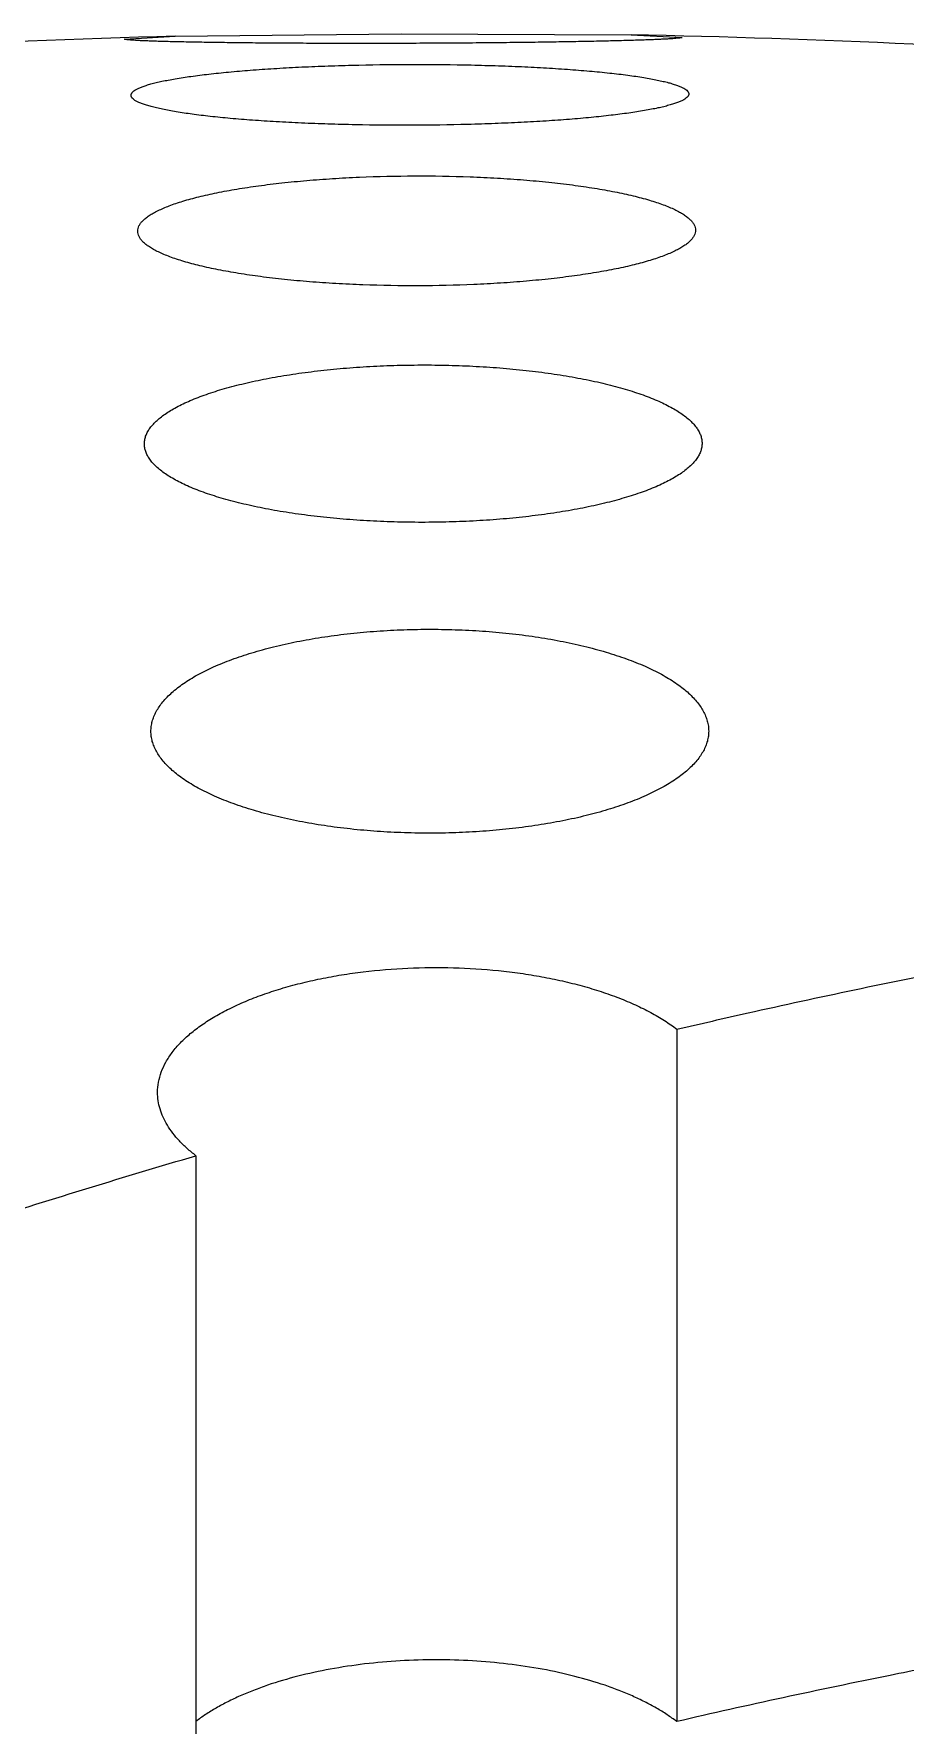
# Model space of a CAD drawing. Header units: millimetres. Extents: x -47 to 308, y 29 to 279.
# Drawn here: x 248.83 to 251.65, y 152.25 to 157.71 of the extents above; entities that cross this region are included whole.
import ezdxf

# ---------------------------------------------------------------- set-up
doc = ezdxf.new("R2010")
doc.units = ezdxf.units.MM

msp = doc.modelspace()

# ---------------------------------------------------------------- hatches: boundary and pattern name
at = {"linetype": 'Continuous'}
h = msp.add_hatch(dxfattribs=at)
h.set_pattern_fill('ANSI31', color=2, scale=25.4, angle=269, style=0, pattern_type=2)
h.set_pattern_definition([(314, (250.117897289612, 92.18609163163397), (5.442571847879999, 5.25583053734), [])])
edge = h.paths.add_edge_path()
edge.add_spline(control_points=[(209.159282745232, 81.40519923613398), (209.163722749052, 100.621621130874), (218.457974505952, 127.823833002694), (232.020564469872, 143.450996785134), (237.004055371552, 147.427730535994)], knot_values=[0, 0, 0, 0, 0.6498342982, 1, 1, 1, 1], degree=3, periodic=0)
edge.add_line((237.004055371552, 147.427730535994), (237.003468905872, 144.889493435694))
edge.add_arc((267.024639945452, 109.460025272674), 46.43832388212, 130.2762844048, 131.7229171873)
edge.add_line((236.118591381752, 144.120291964194), (236.118233648152, 142.572009030794))
edge.add_line((236.118233648152, 142.572009030794), (234.824803715332, 142.231559798054))
edge.add_line((234.824963704852, 142.923993843714), (234.824803715332, 142.231559798054))
edge.add_spline(control_points=[(234.824963704852, 142.923993843714), (231.296959960772, 139.542613293814), (223.798964494512, 130.185181208614), (215.992216811112, 113.082106880414), (213.080994162652, 100.355824939074), (212.412730543632, 96.05284840661399)], knot_values=[0, 0, 0, 0, 0.3587444354, 0.7903136537000001, 1, 1, 1, 1], degree=3, periodic=0)
edge.add_line((212.177285921812, 82.19958078173401), (212.412730543632, 96.05284840661402))
edge.add_line((211.228770638252, 81.94991800953399), (212.177285921812, 82.19958078173399))
edge.add_line((211.168960237172, 83.72164047319397), (211.2287706382519, 81.94991800953399))
edge.add_line((211.168960237172, 83.72164047319397), (210.168434478512, 83.45828780203398))
edge.add_line((210.168434478512, 83.45828780203401), (210.107798028792, 81.65486200579402))
edge.add_line((209.159282745232, 81.40519923613398), (210.107798028792, 81.65486200579399))
edge = h.paths.add_edge_path()
edge.add_arc((263.727197370932, 114.098319117734), 42.71783938762, 124.5927343439, 126.102741237)
edge.add_line((239.474598624512, 149.264002050134), (239.474037233712, 146.834296818114))
edge.add_arc((263.760885568732, 113.491527651614), 41.2503485761, 126.0695669992, 127.6638482441)
edge.add_line((238.556350687072, 148.612696979874), (238.555780678052, 146.145684281194))
edge = h.paths.add_edge_path()
edge.add_arc((261.521110629952, 117.453693102934), 38.70143922638, 120.3859161345, 121.9748942945)
edge.add_line((241.945081511832, 150.839026443894), (241.944539325972, 148.492431914334))
edge.add_arc((261.205578169832, 117.176782777914), 36.76489491558, 121.5940573355, 123.2897545789)
edge.add_line((241.026855674932, 150.283358225794), (241.026307017152, 147.908761463694))
edge = h.paths.add_edge_path()
edge.add_arc((259.814355915452, 120.525876811234), 35.18625483944, 115.9532860837, 117.6283033376)
edge.add_line((244.415506543032, 152.163638547014), (244.414977996972, 149.876076020294))
edge.add_arc((259.316472423032, 120.424686769774), 33.00664879988, 116.8380031372, 118.6389357178)
edge.add_line((243.497301971012, 151.700005189294), (243.496768979952, 149.393218799574))
edge = h.paths.add_edge_path()
edge.add_arc((258.556145625172, 123.279623094434), 32.15797176469999, 111.278674098, 113.0451709999)
edge.add_line((246.885875432612, 153.245269119334), (246.885355319352, 150.994207901374))
edge.add_arc((257.995341715032, 123.212978297574), 29.92036958256, 111.7969548541, 113.7036531191)
edge.add_line((245.967691571752, 152.871276859954), (245.967168905792, 150.609174655694))
edge = h.paths.add_edge_path()
edge.add_arc((257.690961287472, 125.680677962114), 29.60513194786, 106.351620368, 108.2126702613)
edge.add_line((249.356189204192, 154.088342630034), (249.355672712972, 151.852958096494))
edge.add_arc((257.144157920832, 125.521064730414), 27.45959049346, 106.4772389859, 108.4859047786)
edge.add_line((248.438025749692, 153.802680407354), (248.437508448212, 151.563786650454))
edge = h.paths.add_edge_path()
edge.add_arc((257.172624696512, 127.632694063154), 27.5848922012, 101.1751064326, 103.1259498069)
edge.add_line((251.826448248932, 154.694561610634), (251.825930944912, 152.455667853734))
edge.add_arc((256.630188837012, 127.470761059614), 25.44261113398, 100.8843508391, 102.9978228718)
edge.add_line((250.908305122052, 154.496881711354), (250.907788630832, 152.2614971778141))
edge = h.paths.add_edge_path()
edge.add_arc((256.922080181092, 129.110933082794), 26.0851043067, 95.7765175758, 97.80752802010001)
edge.add_line((254.296652485552, 155.063578342754), (254.296129822132, 152.801476138494))
edge.add_arc((256.377600071172, 129.025958020334), 23.86645722, 95.0033049876, 97.2201574549)
edge.add_line((253.378529770112, 154.954228482714), (253.378009656852, 152.703167262214))
edge = h.paths.add_edge_path()
edge.add_arc((256.845024350952, 130.154799168794), 25.03804997714, 90.17900187649998, 92.28054087999999)
edge.add_line((256.766801301912, 155.192726954154), (256.766268313392, 152.885940561894))
edge.add_arc((256.319300210632, 130.012425153314), 22.87788206228, 88.88053381959999, 91.1799885113)
edge.add_line((255.848699297632, 155.173018189914), (255.848170751572, 152.885455663194))
edge = h.paths.add_edge_path()
edge.add_arc((256.857899120732, 130.741477873514), 24.45103124516, 84.4165008092, 86.57462038300001)
edge.add_line((259.236893422932, 155.076500270174), (259.236344767692, 152.701903508074))
edge.add_arc((256.335135345332, 130.404486106554), 22.48536944116, 82.58665657520001, 84.94012755920001)
edge.add_line((258.318812683532, 155.148826368854), (258.318270497672, 152.802231839294))
edge = h.paths.add_edge_path()
edge.add_arc((256.868142265092, 130.851198050314), 24.34086654042, 78.5336364849, 80.7306516629)
edge.add_line((261.706926854712, 154.706259308854), (261.706356843152, 152.239246607634))
edge.add_arc((256.292311275532, 130.181081366674), 22.71287175476, 76.2096998978, 78.58293867439998)
edge.add_line((260.788868210772, 154.874222254614), (260.788306822512, 152.444517025134))
edge = h.paths.add_edge_path()
edge.add_spline(control_points=[(263.258863377452, 154.338371022534), (268.241122691552, 152.984765081034), (281.798140578732, 144.495869457894), (291.080951840352, 122.183405926954), (291.076511836532, 102.966984029674)], knot_values=[0, 0, 0, 0, 0.3501657018, 1, 1, 1, 1], degree=3, periodic=0)
edge.add_line((290.127996550432, 102.717321260014), (291.0765118365319, 102.966984029674))
edge.add_line((290.068186149352, 104.489043723674), (290.127996550432, 102.717321260014))
edge.add_line((290.068186149352, 104.489043723674), (289.067660390692, 104.225691052514))
edge.add_line((289.067660390692, 104.225691052514), (289.007023943512, 102.422265256274))
edge.add_line((288.058508657412, 102.172602484074), (289.007023943512, 102.422265256274))
edge.add_line((288.058508657412, 102.172602484074), (287.829437454392, 115.903602911274))
edge.add_spline(control_points=[(287.829437454392, 115.903602911274), (287.163081095972, 119.855288401334), (284.257385566252, 131.050474390394), (276.457592166632, 144.045684183514), (268.963009027812, 149.456855426174), (265.436138784132, 150.981292372214)], knot_values=[0, 0, 0, 0, 0.2096863463, 0.6412555646, 1, 1, 1, 1], degree=3, periodic=0)
edge.add_line((265.436138784132, 150.981292372214), (265.435978797152, 150.288858326554))
edge.add_line((265.435978797152, 150.288858326554), (264.142548864332, 149.948409093814))
edge.add_line((264.142906597932, 151.496692024674), (264.142548864332, 149.948409093814))
edge.add_arc((256.054691644092, 129.358181297974), 23.56974497878, 69.93042923109999, 72.2040214076)
edge.add_line((263.258863377452, 154.338371022534), (263.258276911772, 151.800133922234))

# ---------------------------------------------------------------- linework, layer by layer
at = {"color": 7, "linetype": 'Continuous'}
for p, q in [((249.289207191852, 157.702711324574), (250.018349716292, 157.710693467614)), ((250.018349716292, 157.710693467614), (250.760343820312, 157.707184008034)), ((249.125125780112, 157.693717580814), (249.289207191852, 157.702711324574)), ((250.760343820312, 157.707184008034), (250.925127082312, 157.699150666214)), ((250.908305122052, 154.496881711354), (250.907788630832, 152.261497177814)), ((249.356189204192, 154.088342630034), (249.355672712972, 151.852958096494))]:
    msp.add_line(p, q, dxfattribs=at)
for centre, radius, start, end in [((250.127993837872, 124.534235314694), 33.17908021524, 91.4486253135985, 94.72959368460029), ((250.123755916452, 124.555241300114), 33.15805406475999, 85.75493322349982, 88.8999342005997)]:
    msp.add_arc(centre, radius, start, end, dxfattribs=at)
for points, knots in [([(250.031902610192, 157.679855899114), (250.000712911332, 157.679757723034), (249.938721757692, 157.679625980854), (249.846713628272, 157.679619643554), (249.757028044372, 157.679801819974), (249.670749268492, 157.680165172054), (249.588841146812, 157.680698820974), (249.512130228352, 157.681389218374), (249.441302038792, 157.682220895654), (249.376907895292, 157.683177533314), (249.327475728472, 157.684091697094), (249.291459630832, 157.684882508314), (249.267180499812, 157.685477386474), (249.244765655132, 157.686091545774), (249.224238309852, 157.686723038034), (249.205618009272, 157.687369876974), (249.188921062732, 157.688030035674), (249.174161003352, 157.688701497374), (249.161348737892, 157.689381750014), (249.150493316372, 157.690068786994), (249.141600496972, 157.690757053334), (249.134676362992, 157.691445931814), (249.130138884132, 157.692053992574), (249.127695620032, 157.692540026654), (249.126708337272, 157.692798037314), (249.126150723452, 157.692973896754), (249.125709644832, 157.693154439954), (249.125350046872, 157.693347218334), (249.125125747092, 157.693571505414), (249.125125780112, 157.693717580814)], [0, 0, 0, 0, 0.1031183582, 0.2049523867, 0.3041925391, 0.3996328037, 0.4902053228, 0.5749986319, 0.6532606494, 0.7243898029000001, 0.7879185020999999, 0.8167182801999999, 0.8434930423999999, 0.8682129654999999, 0.8908528281999999, 0.9113914968000001, 0.9298114337000001, 0.9460983031, 0.960240647, 0.9722296939, 0.9820593956999999, 0.9897269846, 0.9952351787, 0.9971844981999999, 0.9979602304, 0.9986052031999999, 0.9991222605, 0.9995170490999999, 1, 1, 1, 1]), ([(250.925127082312, 157.699150666214), (250.925127049292, 157.699005845574), (250.924908200352, 157.698782630374), (250.924554769512, 157.698588460074), (250.924122380232, 157.698406766254), (250.923575576652, 157.698228859574), (250.922607760452, 157.697967005894), (250.920212532832, 157.697470171734), (250.915762638252, 157.696839634514), (250.908970899232, 157.696114614374), (250.900246662172, 157.695378397914), (250.889595090892, 157.694631604894), (250.877020998692, 157.693879752194), (250.862532472932, 157.693124864194), (250.846139432312, 157.692369475814), (250.827854376172, 157.691615639374), (250.807692536892, 157.690865447834), (250.785672314232, 157.690120958594), (250.761815709672, 157.689384216354), (250.726415158172, 157.688381914574), (250.677811257412, 157.687175678734), (250.614472956352, 157.685835927794), (250.544771452372, 157.684579979074), (250.469238463992, 157.683427012114), (250.388535727252, 157.682396181054), (250.303461520972, 157.681505603714), (250.214947118372, 157.680771630074), (250.124040833332, 157.680207912634), (250.062756675992, 157.679953018554), (250.031902610192, 157.679855899114)], [0, 0, 0, 0, 0.000485996, 0.0008811508, 0.0013977678, 0.0020415397, 0.0028153518, 0.0047588037, 0.0102477996, 0.017887243, 0.0276808754, 0.0396268962, 0.0537201927, 0.06995292410000001, 0.08831455099999999, 0.1087916604, 0.1313676441, 0.1560223022, 0.1827313841, 0.2114660505, 0.2748704419, 0.3458908264, 0.4240701148, 0.5088192192000001, 0.5994010877, 0.6949221048, 0.7943350015, 0.8964563834999999, 1, 1, 1, 1]), ([(249.146665310312, 157.512334346934), (249.146665488112, 157.513112887414), (249.146842719152, 157.514709892094), (249.147627109252, 157.517069801014), (249.148919733032, 157.519412199174), (249.151447033032, 157.522687031334), (249.156016772432, 157.526712265854), (249.163153943832, 157.531251233154), (249.172242645492, 157.535758392034), (249.183284939892, 157.540227265494), (249.196281357892, 157.544651104754), (249.211221145132, 157.549019102114), (249.228089102252, 157.553320975654), (249.246865010852, 157.557546209774), (249.267524469152, 157.561684941654), (249.298703972452, 157.567280795334), (249.342164942172, 157.573891239314), (249.399503671792, 157.581072797214), (249.463378400532, 157.587681620674), (249.533296823052, 157.593641154094), (249.608670505172, 157.598876904354), (249.688809361912, 157.603320611494), (249.772923892692, 157.606911838754), (249.890385618652, 157.610529667434), (249.979742038872, 157.611763411474), (250.039908342212, 157.611952796414)], [0, 0, 0, 0, 0.0025666844, 0.005249033199999999, 0.0081482872, 0.0113449445, 0.0188446641, 0.0280685705, 0.0391733927, 0.0522415526, 0.0673157066, 0.0844151999, 0.1035442791, 0.1246963568, 0.1478563277, 0.1730017914, 0.2291250777, 0.2927600746, 0.3634962015, 0.4408162917, 0.5240911743, 0.6125765995, 0.7054149605, 0.8016437512000001, 1, 1, 1, 1]), ([(250.039908342212, 157.611952796414), (250.100753323392, 157.612144314954), (250.191173140012, 157.611454387454), (250.310101886152, 157.608518109354), (250.395396683812, 157.605395377474), (250.476726152852, 157.601380084514), (250.553273040652, 157.596529690354), (250.624322603912, 157.590910318814), (250.689264912432, 157.584595073634), (250.747589169672, 157.577659753494), (250.791814133292, 157.571220944934), (250.823552474692, 157.565737590394), (250.844586877632, 157.561668081134), (250.863706862252, 157.557500337374), (250.880886744072, 157.553244354014), (250.896105121052, 157.548910819374), (250.909345727032, 157.544510221114), (250.920596834832, 157.540053661574), (250.929858383492, 157.535548181634), (250.937131853832, 157.5310006596141), (250.941791968972, 157.526957027874), (250.944369588912, 157.523659737034), (250.945687254552, 157.521299518234), (250.946486574772, 157.518918557794), (250.946666503292, 157.517305987994), (250.946666322952, 157.516519880854)], [0, 0, 0, 0, 0.1977439573, 0.2938360216, 0.3866238313000001, 0.4751257856, 0.5584667968, 0.6358870268, 0.7067436204, 0.7705074503, 0.8267573936, 0.8519623713, 0.8751778133, 0.8963802562000001, 0.9155535297, 0.9326900159, 0.9477929145999999, 0.9608805428, 0.9719945368, 0.9812164521, 0.9887027229, 0.9918888463, 0.9947757801, 0.9974451911, 1, 1, 1, 1]), ([(250.053422968472, 157.415504957154), (249.992592127472, 157.415313481794), (249.902190243252, 157.416031514394), (249.783283130292, 157.419059247734), (249.697994827412, 157.422272980194), (249.616664766552, 157.426398382154), (249.540111053772, 157.431373365854), (249.469050184972, 157.437126681754), (249.404094317932, 157.443579828614), (249.345756560592, 157.450651587394), (249.301522336132, 157.457202181354), (249.269778300052, 157.462769708954), (249.248740369052, 157.466896589194), (249.229617905392, 157.471117695814), (249.212436575772, 157.475422558934), (249.197217716192, 157.479800055894), (249.183977478512, 157.484239312954), (249.172727432432, 157.488728910274), (249.163467483972, 157.493261512334), (249.156195994832, 157.497830017294), (249.151537784692, 157.501886318554), (249.148961183292, 157.505190241334), (249.147644137412, 157.507553350654), (249.146845134692, 157.509935502354), (249.146665127432, 157.511548338854), (249.146665310312, 157.512334346934)], [0, 0, 0, 0, 0.1976547813, 0.2937123999, 0.3864761784, 0.474965498, 0.5583048024, 0.6357326107, 0.7066037278, 0.7703864632999999, 0.8266573671999999, 0.8518730186, 0.8750990458, 0.8963118727, 0.9154952753, 0.932641614, 0.9477540967, 0.9608510418, 0.971974043, 0.9812044466, 0.9886981078, 0.9918870835, 0.9947759683, 0.9974460790999999, 1, 1, 1, 1]), ([(250.946666322952, 157.516519880854), (250.946666142612, 157.515741101614), (250.946488842992, 157.514143172374), (250.945704762772, 157.511781081594), (250.944412720652, 157.509434832794), (250.941886416332, 157.506152154574), (250.937318487952, 157.502112787494), (250.930183033592, 157.497551298014), (250.921095655272, 157.493015668274), (250.910054133032, 157.488512606414), (250.897057798852, 157.484049143154), (250.882117259772, 157.479636416394), (250.865247611012, 157.475285081434), (250.846469012552, 157.471006083134), (250.825805858552, 157.466809764374), (250.794620558972, 157.461129699534), (250.751150310632, 157.454407848614), (250.693798182512, 157.447090840134), (250.629910151792, 157.440345539934), (250.559980766632, 157.434253789354), (250.484600625292, 157.428895324074), (250.404461484072, 157.424343372294), (250.320353656352, 157.420662841174), (250.202913764232, 157.416955391134), (250.113575245932, 157.415694298914), (250.053422968472, 157.415504957154)], [0, 0, 0, 0, 0.0025668551, 0.0052509082, 0.0081530426, 0.0113534002, 0.0188619777, 0.0280956127, 0.0392105014, 0.052288905, 0.0673734484, 0.0844834961, 0.1036233034, 0.1247862651, 0.1479572167, 0.1731136548, 0.2292581775, 0.2929119432, 0.363662067, 0.4409888573, 0.5242608548, 0.6127322128, 0.7055448973999999, 0.8017373843000001, 1, 1, 1, 1]), ([(249.168145338472, 157.073425620994), (249.168146001412, 157.076281292194), (249.168883881572, 157.082171148334), (249.172130867712, 157.090820595094), (249.177457166432, 157.099355632634), (249.184815739472, 157.107776382874), (249.194184648852, 157.116093991334), (249.205551263152, 157.124307632514), (249.218902524232, 157.132409244454), (249.234221284552, 157.140385555654), (249.251485331812, 157.148220856214), (249.270667388952, 157.155897993514), (249.291735126852, 157.163399929234), (249.323343742832, 157.173478242834), (249.367339037112, 157.185365902574), (249.425311087792, 157.198241675654), (249.489609668872, 157.210016686394), (249.559687113172, 157.220562306654), (249.634918692452, 157.229757647674), (249.714600290772, 157.237494551174), (249.797956578212, 157.243680091254), (249.913920557612, 157.249808590554), (250.002100010412, 157.251778324994), (250.061406605032, 157.251965004834)], [0, 0, 0, 0, 0.0091362648, 0.0187740202, 0.029338627, 0.0411506469, 0.054433782, 0.0693374298, 0.08595805449999999, 0.1043549893, 0.1245610461, 0.1465894859, 0.1704385077, 0.196094232, 0.252716106, 0.3161681244, 0.3860380002, 0.4618077878, 0.5428616546, 0.6284928034, 0.717911733, 0.8102570945, 1, 1, 1, 1]), ([(250.061406605032, 157.251965004834), (250.121370051272, 157.252153749694), (250.210583959712, 157.250703922774), (250.327983534412, 157.245200189814), (250.412500584072, 157.239428817054), (250.493360320752, 157.232055585674), (250.569760350832, 157.223171783274), (250.640971501272, 157.212884867094), (250.706346318452, 157.201315850354), (250.765316817732, 157.188594189234), (250.810088798292, 157.176795696194), (250.842266582552, 157.166761799574), (250.863716819052, 157.159280214334), (250.883250074372, 157.151611791774), (250.900832591912, 157.143773935974), (250.916435811912, 157.135784170394), (250.930036445112, 157.127658613874), (250.941616442272, 157.119410885894), (250.951162117872, 157.111049269394), (250.958660335032, 157.102574450174), (250.964088406472, 157.093974457214), (250.967397081592, 157.085248307534), (250.968146744812, 157.079300973734), (250.968146076792, 157.076418071194)], [0, 0, 0, 0, 0.1892210001, 0.2814603697, 0.3708530554, 0.4565202206, 0.5376556236, 0.6135368119, 0.6835335645999999, 0.7471148504999999, 0.803856531, 0.8295651997, 0.8534608526, 0.8755284159000001, 0.895764973, 0.9141827247, 0.9308135591, 0.9457160559000001, 0.9589863161, 0.9707740748999999, 0.9813047311, 0.9909027339, 1, 1, 1, 1]), ([(250.074884637512, 156.897139737854), (250.014926687832, 156.896951008234), (249.925719385932, 156.898415239494), (249.808328757112, 156.903965799894), (249.723814443032, 156.909784066134), (249.642954716512, 156.917214366234), (249.566552202312, 156.926163169774), (249.495336685612, 156.936520476974), (249.429956455692, 156.948162511094), (249.370980414132, 156.960956966074), (249.326205004572, 156.972815215154), (249.294025157832, 156.982894181534), (249.272573356692, 156.990406797954), (249.253038968532, 156.998104158734), (249.235455760112, 157.005968582934), (249.219852273412, 157.013982280394), (249.206251774832, 157.022128893514), (249.194672255192, 157.030394581834), (249.185127336512, 157.038770846514), (249.177630028672, 157.047256793474), (249.172202820832, 157.055864193074), (249.168894595292, 157.064593987654), (249.168144670452, 157.070542591454), (249.168145338472, 157.073425620994)], [0, 0, 0, 0, 0.1891682825, 0.2813860554, 0.3707622145, 0.4564187138, 0.5375495232, 0.613431875, 0.6834348388, 0.7470264201000001, 0.803781443, 0.8294976095000001, 0.8534011509, 0.8754768772, 0.8957217506, 0.9141478528, 0.9307869120000001, 0.9456973073999999, 0.9589748446999999, 0.970768823, 0.9813040109000001, 0.9909040412000001, 1, 1, 1, 1]), ([(250.968146076792, 157.076418071194), (250.968145413852, 157.073561909774), (250.967407277152, 157.067670097834), (250.964160720272, 157.059015980014), (250.958835216572, 157.050472588414), (250.951477458872, 157.042039869694), (250.942109189572, 157.033706876454), (250.930742935952, 157.025474647554), (250.917391682492, 157.017351463394), (250.902072541172, 157.009350808834), (250.884807696352, 157.001488642694), (250.865624414932, 156.993782366514), (250.844555041272, 156.986249305634), (250.812944322172, 156.976125940054), (250.768945588732, 156.964178770654), (250.710968023712, 156.951230780294), (250.646664118792, 156.939383544654), (250.576582437772, 156.928768475714), (250.501348508992, 156.919509129234), (250.421667030052, 156.911716137454), (250.338313562012, 156.905484575114), (250.222358625012, 156.899310172934), (250.134185778752, 156.897326397374), (250.074884637512, 156.897139737854)], [0, 0, 0, 0, 0.009136010699999999, 0.0187767648, 0.0293467697, 0.0411657685, 0.0544568413, 0.0693689579, 0.0859982968, 0.1044039906, 0.1246187076, 0.146655576, 0.1705126914, 0.1961760535, 0.2528113608, 0.316273539, 0.38614928, 0.4619197114, 0.5429683152, 0.6285880040999999, 0.7179894968000001, 0.81031224, 1, 1, 1, 1]), ([(249.189568112492, 156.386714901454), (249.189569059912, 156.390831578514), (249.190297724952, 156.399191650694), (249.193544319932, 156.411608676914), (249.198921190052, 156.423933417314), (249.206396117952, 156.436133339574), (249.215939964752, 156.448190562094), (249.227526865632, 156.460087284554), (249.241131631412, 156.471804863354), (249.256727200932, 156.483322340954), (249.274283073872, 156.494617030074), (249.293764503032, 156.505664879454), (249.315132047292, 156.516441896254), (249.346997901772, 156.530829136974), (249.391331143052, 156.547801249334), (249.449769123712, 156.566170176274), (249.514371867252, 156.582898585794), (249.584556761172, 156.597816021034), (249.659679150932, 156.610766538694), (249.739030963272, 156.621612773034), (249.821850205812, 156.630237995814), (249.907329181412, 156.636548361654), (249.994623129252, 156.640474630154), (250.053341937392, 156.641472050054), (250.082847009192, 156.641564922614)], [0, 0, 0, 0, 0.0127031469, 0.0257460276, 0.0394386072, 0.054044737, 0.0697756833, 0.0867926574, 0.1052137073, 0.1251215041, 0.1465703705, 0.1695919411, 0.1941995682, 0.2203916045, 0.2774531706, 0.3405540134, 0.4093273536, 0.4832991862, 0.5619053703, 0.6445049807, 0.7303922452, 0.8188083129000001, 0.9089534668000001, 1, 1, 1, 1]), ([(250.082847009192, 156.641564922614), (250.112657381372, 156.641658755294), (250.172022431552, 156.641015685714), (250.260336207172, 156.637570041094), (250.346912046212, 156.631683801914), (250.430877524712, 156.623423340914), (250.511397660852, 156.612880799134), (250.587684046252, 156.600172310454), (250.659003514992, 156.585435713054), (250.724688019132, 156.568828436134), (250.784133475552, 156.550523273354), (250.829251716532, 156.533558732734), (250.861693137552, 156.519148355154), (250.883448684592, 156.508342801454), (250.903286564652, 156.497254718474), (250.921165769432, 156.485908665474), (250.937050164892, 156.474329300774), (250.950908028972, 156.462539860294), (250.962711271812, 156.450561819734), (250.972433741572, 156.438414173214), (250.980048608232, 156.426114985214), (250.985525485772, 156.413682310054), (250.988830589652, 156.401149429354), (250.989569539152, 156.392708290534), (250.989568581572, 156.388552200294)], [0, 0, 0, 0, 0.0907690156, 0.1807411479, 0.2690735374, 0.3549506809, 0.437597748, 0.5162931787, 0.5903807619, 0.6592818128, 0.7225086967000001, 0.7796820439, 0.8059209948999999, 0.8305677925, 0.8536195918, 0.8750886659999999, 0.8950057606999999, 0.9134245387000001, 0.9304274064, 0.9461326964, 0.9607027536, 0.9743511156, 0.9873452596, 1, 1, 1, 1]), ([(250.096289613752, 156.133399225714), (250.066479968012, 156.133305393034), (250.007116162432, 156.133950415874), (249.918804119092, 156.137404724434), (249.832229570372, 156.143305035214), (249.748264805612, 156.151584452234), (249.667744745672, 156.162150113094), (249.591457834492, 156.174885010154), (249.520137364992, 156.189650301934), (249.454451562912, 156.206287456874), (249.395004742512, 156.224622523074), (249.349885866532, 156.241611556914), (249.317444067052, 156.256040392674), (249.295688088212, 156.266858791154), (249.275849883032, 156.277958875634), (249.257970467432, 156.289315962394), (249.242085977992, 156.300905283894), (249.228228121532, 156.312703482294), (249.216424985372, 156.324689003154), (249.206702675632, 156.336842745674), (249.199087991852, 156.349146581874), (249.193611261632, 156.361582416794), (249.190306193312, 156.374116958654), (249.189567152372, 156.382558729934), (249.189568112492, 156.386714901454)], [0, 0, 0, 0, 0.090757919, 0.1807195993, 0.2690428023, 0.3549125472, 0.4375543936, 0.5162470060000001, 0.5903342359, 0.6592373054999999, 0.7224683531999999, 0.7796476694, 0.8058901512000001, 0.8305407546, 0.8535965601000001, 0.8750697556, 0.8949909814, 0.9134137799, 0.9304203959999999, 0.946128979, 0.9607016420000001, 0.974351662, 0.9873462506999999, 1, 1, 1, 1]), ([(250.989568581572, 156.388552200294), (250.989567634152, 156.384435292094), (250.988838870052, 156.376074300434), (250.985592318252, 156.363655188874), (250.980215570052, 156.351326907714), (250.972740799632, 156.339121986734), (250.963197082372, 156.327058358334), (250.951610244992, 156.315153901574), (250.938005453812, 156.303427343874), (250.922409747132, 156.291899746914), (250.904853627812, 156.280593899574), (250.885371843052, 156.269533972494), (250.864003841592, 156.258744072814), (250.832137583252, 156.244338389154), (250.787803689192, 156.227341900414), (250.729364329312, 156.208943311354), (250.664760292912, 156.192185361634), (250.594574413472, 156.177239625714), (250.519451528412, 156.164263108614), (250.440099825292, 156.153394156514), (250.357281329512, 156.144750325694), (250.271803677252, 156.138426167654), (250.184511499792, 156.134491415554), (250.125793951492, 156.133492095734), (250.096289613752, 156.133399225714)], [0, 0, 0, 0, 0.0127025575, 0.0257462588, 0.0394408429, 0.0540498875, 0.0697843985, 0.0868053599, 0.1052306273, 0.1251427269, 0.1465958507, 0.1696215371, 0.1942330483, 0.2204286686, 0.2774962377, 0.340601189, 0.4093764154, 0.4833476956, 0.5619508009, 0.6445448776, 0.7304243806, 0.818830849, 0.9089650848999999, 1, 1, 1, 1]), ([(249.210935123352, 155.458665017654), (249.210936360332, 155.464024382094), (249.211664850112, 155.474838249214), (249.214921252032, 155.490956962214), (249.220328198292, 155.506982010174), (249.227863006692, 155.522868376674), (249.237499253612, 155.538580773494), (249.249208308172, 155.554085596434), (249.262959494792, 155.569350988814), (249.278719519152, 155.584345068554), (249.296451723972, 155.599036644454), (249.323395886492, 155.618705025234), (249.361958877692, 155.642165577754), (249.414107221452, 155.667878932474), (249.472850632032, 155.691635811554), (249.537650497352, 155.713211696774), (249.607912068792, 155.732400312194), (249.682978667452, 155.749014614754), (249.762142791572, 155.762891401834), (249.844652474152, 155.773893449934), (249.929720251692, 155.781911518734), (250.016529176372, 155.786865763334), (250.074910159432, 155.788091018694), (250.104231271732, 155.788183312134)], [0, 0, 0, 0, 0.0158971066, 0.0320370261, 0.0486486258, 0.0659379606, 0.0840822038, 0.1032275388, 0.1234900231, 0.1449581373, 0.1676960682, 0.1917470103, 0.2438575541, 0.3013405229, 0.3640413589, 0.4316662727, 0.5038124684, 0.5799899217, 0.6596381439, 0.7421400666, 0.8268342809, 0.9130264034000001, 1, 1, 1, 1]), ([(250.104231271732, 155.788183312134), (250.133853109872, 155.788276552994), (250.192871417032, 155.787398815354), (250.280688777592, 155.782902362574), (250.366842623572, 155.775273391294), (250.450489481932, 155.764589488354), (250.530815478252, 155.750958946654), (250.607042717212, 155.734519322434), (250.6784386856719, 155.715435388034), (250.744323016692, 155.693896950034), (250.804079036372, 155.670114160414), (250.857148102192, 155.644316373554), (250.896410451912, 155.620735376774), (250.923851258092, 155.600941568254), (250.941909357612, 155.586149634414), (250.957960377072, 155.571045018954), (250.971966282512, 155.555659705554), (250.983892585812, 155.540026396714), (250.993707455692, 155.524177690794), (251.001381184312, 155.508148022574), (251.006886245692, 155.491973538794), (251.010198944172, 155.475700551274), (251.010936577952, 155.464781477354), (251.010935330812, 155.459370609334)], [0, 0, 0, 0, 0.08672883699999999, 0.1727715697, 0.2573983275, 0.3399005109000001, 0.4196020472, 0.4958710665, 0.5681324268, 0.6358818569, 0.6987029695999999, 0.7562892998999999, 0.8084748759, 0.8325496459, 0.8553009476000001, 0.8767712645, 0.8970243847, 0.9161488275, 0.9342612311, 0.9515090689, 0.9680715976000001, 0.9841577686, 1, 1, 1, 1]), ([(250.117639164652, 155.129790587774), (250.088017260472, 155.129697346914), (250.028998821232, 155.130575483334), (249.941181348912, 155.135073711574), (249.855027541032, 155.142705550514), (249.771380878252, 155.153393283774), (249.691055196892, 155.167028463514), (249.614828331312, 155.183473345534), (249.543432713372, 155.202562959374), (249.477548656672, 155.224107292714), (249.417792784312, 155.247895980214), (249.364723721032, 155.273699461754), (249.325461353532, 155.297284921314), (249.298020433052, 155.317081996274), (249.279962165892, 155.331876188174), (249.263910963552, 155.346982878814), (249.249904862532, 155.362370059114), (249.237978376352, 155.378005018954), (249.228163336292, 155.393855114254), (249.220489473052, 155.409885905154), (249.214984310072, 155.426061219514), (249.211671535392, 155.442334737894), (249.210933873672, 155.453254070894), (249.210935123352, 155.458665017654)], [0, 0, 0, 0, 0.08672702869999999, 0.1727679479, 0.2573929222, 0.3398934352, 0.4195935314, 0.4958614682, 0.5681222238, 0.6358716046, 0.6986932637000001, 0.7562807165000001, 0.8084679126000001, 0.8325436335999999, 0.855295945, 0.8767672987, 0.8970214473, 0.9161468595000001, 0.9342601112000001, 0.9515086139, 0.9680715753, 0.9841579067, 1, 1, 1, 1]), ([(251.010935330812, 155.459370609334), (251.010934093832, 155.454011135674), (251.010205563412, 155.443196951054), (251.006949100532, 155.427077620834), (251.001542045052, 155.411051666094), (250.994007104572, 155.395164110874), (250.984370692552, 155.379450261174), (250.972661452572, 155.363943751674), (250.958910085612, 155.348676449214), (250.943149880912, 155.333680271434), (250.925417518612, 155.318986414614), (250.898473254492, 155.299314754694), (250.859910255672, 155.275849736854), (250.807761919532, 155.250130715394), (250.749018656272, 155.226367981614), (250.684219055112, 155.204786267094), (250.613957826572, 155.185592045894), (250.538891583512, 155.168972564274), (250.459727759112, 155.155091215354), (250.377218259412, 155.144085400434), (250.292150509812, 155.136064514774), (250.205341470832, 155.131108530274), (250.146960348072, 155.129882881214), (250.117639164652, 155.129790587774)], [0, 0, 0, 0, 0.0158970464, 0.0320371986, 0.04864929809999999, 0.0659393559, 0.0840844932, 0.1032308359, 0.1234943704, 0.1449635416, 0.1677024955, 0.1917543959, 0.2438665622, 0.3013506435, 0.3640520069, 0.4316768456, 0.5038224043999999, 0.5799987378, 0.6596454776, 0.7421456806, 0.8268380522, 0.9130282913, 1, 1, 1, 1]), ([(249.232247186392, 154.292820117954), (249.232249734012, 154.303829209474), (249.234314474612, 154.326181250114), (249.243502027992, 154.359224521594), (249.258667621232, 154.391717380154), (249.279648051712, 154.423432726934), (249.306264417072, 154.454191126174), (249.338323212492, 154.483818069714), (249.375609282192, 154.512142620634), (249.417879667552, 154.538994441454), (249.464860579432, 154.564206694814), (249.516246935892, 154.587618842554), (249.571703533132, 154.609079330494), (249.630867013992, 154.628447701714), (249.6933484536719, 154.645596356774), (249.758735688912, 154.660411564634), (249.826597872212, 154.672795682614), (249.920507018912, 154.686055859294), (250.040903410072, 154.695965107954), (250.186631691132, 154.697279154094), (250.307677773652, 154.689557808094), (250.402599425312, 154.678030965514), (250.471548060592, 154.666889984494), (250.538247927192, 154.653274779314), (250.602259216492, 154.637275174534), (250.663159186132, 154.618997476774), (250.720547034272, 154.598562318254), (250.774045624252, 154.576104296114), (250.823306577292, 154.551768609454), (250.868004427952, 154.525715311294), (250.895478998352, 154.506678755514), (250.908305122052, 154.496881711354)], [0, 0, 0, 0, 0.0176201845, 0.0356945967, 0.05463346349999999, 0.074773226, 0.09636549050000001, 0.1195801063, 0.1445151571, 0.1712086157, 0.1996490667, 0.2297846582, 0.2615303262, 0.2947735767, 0.3293791756, 0.3651930547, 0.4020456398, 0.43975479, 0.5169535292, 0.5951919831, 0.672812645, 0.7108857621, 0.7481993353, 0.7845658451, 0.8198089521999999, 0.8537662786, 0.8862925217000001, 0.9172630432, 0.9465781188, 0.9741681328, 1, 1, 1, 1]), ([(250.908305122052, 154.496881711354), (250.984748507392, 154.514701790014), (251.289941458092, 154.584490873194), (251.596316550192, 154.649113860534), (251.826448248932, 154.694561610634)], [0, 0, 0, 0, 0.2507206796, 1, 1, 1, 1]), ([(249.356189204192, 154.088342630034), (249.346390587772, 154.095827156594), (249.327858173732, 154.111053308514), (249.302755257212, 154.135387453394), (249.281283740592, 154.160441873694), (249.263546191612, 154.186116168294), (249.249632889492, 154.212307365594), (249.239625065972, 154.238907444474), (249.233590927672, 154.265786016574), (249.232245116292, 154.283869434814), (249.232247186392, 154.292820117954)], [0, 0, 0, 0, 0.1493498448, 0.2901849629, 0.4229616422, 0.5483791987, 0.6674074664999999, 0.7813005672, 0.8915836137, 1, 1, 1, 1]), ([(248.438025749692, 153.802680407354), (248.514431316972, 153.827813313654), (248.819315337632, 153.926747103594), (249.125795486672, 154.020765058814), (249.356189204192, 154.088342630034)], [0, 0, 0, 0, 0.2509352784, 1, 1, 1, 1]), ([(250.907788630832, 152.261497177814), (250.897641714372, 152.269247746514), (250.876202435432, 152.284409682154), (250.841777307432, 152.305583411714), (250.804369386312, 152.325710275194), (250.764136632132, 152.344705657574), (250.721245646032, 152.362492096474), (250.659700696732, 152.384875826154), (250.577285834892, 152.409148490334), (250.472600418152, 152.431953801594), (250.362217707752, 152.448532549234), (250.247983671552, 152.458604098814), (250.131804841172, 152.461997655654), (250.015624776352, 152.458655551594), (249.901387062232, 152.448634591194), (249.790998291392, 152.432104733474), (249.686304533292, 152.409345789914), (249.603880690012, 152.385109600134), (249.542327475552, 152.362753094174), (249.499429979432, 152.344985646854), (249.459190275812, 152.326008080034), (249.421774991232, 152.305897779894), (249.387342108612, 152.284739292874), (249.365897264532, 152.269586833974), (249.355747503272, 152.261840750914)], [0, 0, 0, 0, 0.0235461439, 0.0483793944, 0.07448771, 0.1018407213, 0.1303923794, 0.160083183, 0.2225763358, 0.2886534252, 0.3575150326, 0.4282778035, 0.5000043351, 0.5717307057, 0.6424929984000001, 0.7113538238, 0.7774298499, 0.8399216911, 0.8696117598, 0.8981626397, 0.9255148374, 0.9516223136, 0.9764547083, 1, 1, 1, 1]), ([(251.825930944912, 152.455667853734), (251.749345261152, 152.440948076214), (251.442418117832, 152.380472367854), (251.136615292812, 152.314296401654), (250.907788630832, 152.261497177814)], [0, 0, 0, 0, 0.2492992849, 1, 1, 1, 1])]:
    msp.add_open_spline(points, degree=3, knots=knots, dxfattribs=at)

doc.saveas('drawing.dxf')
